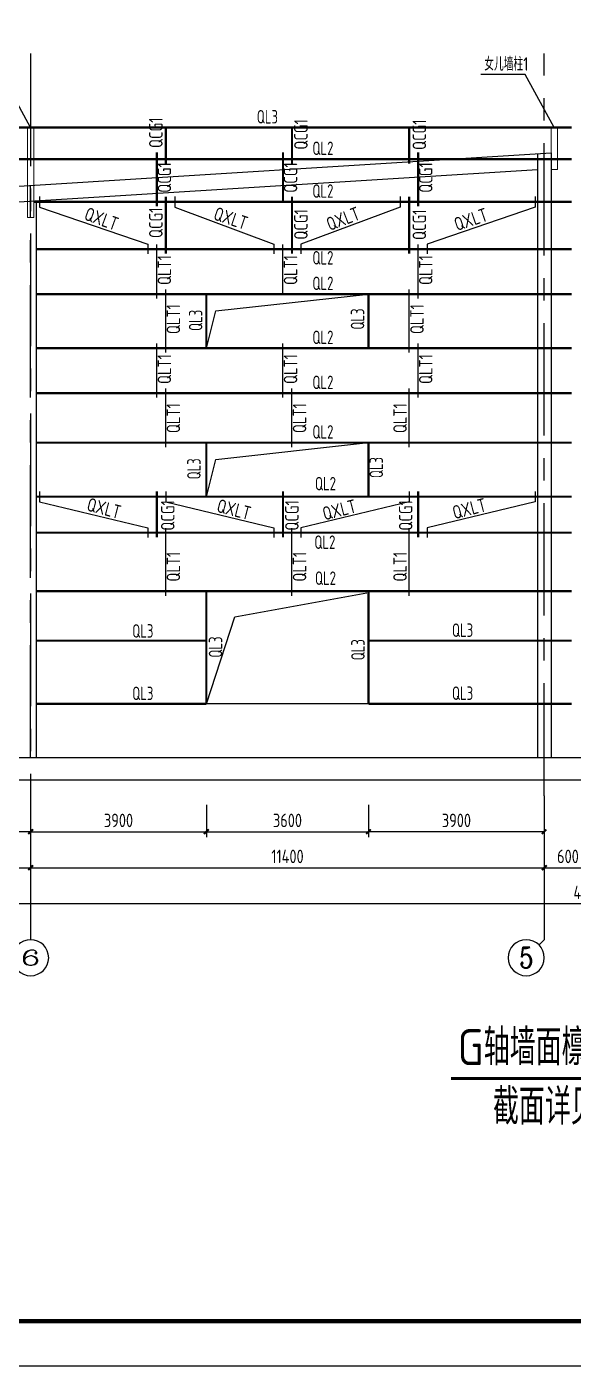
# Model space of a CAD drawing. Header units: millimetres. Extents: x 865490 to 879904, y 39442 to 44891.
# Drawn here: x 874642.9 to 874764.2, y 39450 to 39747.5 of the extents above; entities that cross this region are included whole.
import ezdxf
from ezdxf.enums import TextEntityAlignment as Align

# ---------------------------------------------------------------- set-up
doc = ezdxf.new("R2010")
doc.units = ezdxf.units.MM
doc.header["$LTSCALE"] = 1000
doc.header["$MEASUREMENT"] = 0
doc.linetypes.add('CENTER', pattern=[2, 1.25, -0.25, 0.25, -0.25])
doc.linetypes.add('DOTE', pattern=[2.42, 2, -0.2, 0.02, -0.2])
for name, color, linetype in [('1307', 7, 'Continuous'), ('1534', 7, 'Continuous'), ('AXIS', 3, 'Continuous'), ('AXIS_TEXT', 7, 'Continuous'), ('DIM', 7, 'Continuous'), ('DOTE', 1, 'DOTE'), ('M_Prof', 2, 'Continuous'), ('NUM', 7, 'Continuous'), ('标注', 7, 'Continuous'), ('梁', 4, 'Continuous'), ('檩条', 34, 'Continuous')]:
    doc.layers.add(name, color=color, linetype=linetype)
doc.layers.add('零部件', color=3, linetype='Continuous', lineweight=5)
doc.styles.add('_TCH_AXIS', font='COMPLEX', dxfattribs={"bigfont": 'GBCBIG'})
doc.styles.add('COMPLEX', font='COMPLEX')
doc.styles.add('GBHZ', font='gbenor.shx', dxfattribs={"width": 0.9, "bigfont": 'gbcbig.shx'})
doc.dimstyles.new('Y100', dxfattribs={"dimscale": 0, "dimtxt": 3, "dimasz": 0.01, "dimexe": 1.2, "dimexo": 2, "dimgap": 1, "dimtad": 1, "dimdec": 0, "dimlfac": 100, "dimzin": 0, "dimdsep": 46, "dimtxsty": 'GBHZ', "dimblk": 'DX', "dimcen": 0.09, "dimdle": 1, "dimclrd": 7, "dimclre": 7, "dimclrt": 7, "dimadec": 0, "dimazin": 0, "dimtfac": 1, "dimtdec": 0, "dimtix": 1, "dimtmove": 2, "dimatfit": 3, "dimldrblk": 'DX', "dimfxl": 0, "dimtolj": 1, "dimtzin": 0, "dimarcsym": 0})

# ---------------------------------------------------------------- blocks, each defined once
blk = doc.blocks.new('_AXISO')
blk.add_circle((0, 0), 0.5)
at = {"layer": 'AXIS_TEXT', "style": 'COMPLEX', "width": 1.041667}
blk.add_attdef('A', text='', height=0.56, dxfattribs=at).set_placement((-0.25, -0.28), (0.25, -0.28), align=Align.FIT)
blk = doc.blocks.new('DX')
at = {"color": 0, "linetype": 'ByBlock', "const_width": 40}
blk.add_lwpolyline([(-54, -51), (46, 49)], dxfattribs=at)
blk = doc.blocks.new('*D1110')
at = {"layer": 'Defpoints', "color": 0, "transparency": 16777216}
for p in [(874528.78, 39576.71), (874643.78, 39576.71), (874643.78, 39560.71)]:
    blk.add_point(p, dxfattribs=at)
at = {"layer": 'dim', "color": 7, "lineweight": -2, "transparency": 16777216}
for p, q in [((874528.78, 39574.71), (874528.78, 39559.51)), ((874643.78, 39574.71), (874643.78, 39559.51)), ((874528.79, 39560.71), (874643.77, 39560.71))]:
    blk.add_line(p, q, dxfattribs=at)
at = {"layer": 'dim', "color": 7, "lineweight": -2, "transparency": 16777216, "xscale": 0.01, "yscale": 0.01, "zscale": 0.01, "rotation": 180}
blk.add_blockref('DX', (874528.78, 39560.71), dxfattribs=at)
at = {"layer": 'dim', "color": 7, "lineweight": -2, "transparency": 16777216, "xscale": 0.01, "yscale": 0.01, "zscale": 0.01}
blk.add_blockref('DX', (874643.78, 39560.71), dxfattribs=at)
at = {"layer": 'dim', "color": 7, "transparency": 16777216, "insert": (874586.28, 39563.21), "char_height": 3, "attachment_point": 5, "style": 'GBHZ'}
blk.add_mtext('\\A1;11500', dxfattribs=at)
blk = doc.blocks.new('*D1111')
at = {"layer": 'Defpoints', "color": 0, "transparency": 16777216}
for p in [(874643.78, 39576.71), (874757.78, 39576.71), (874757.78, 39560.71)]:
    blk.add_point(p, dxfattribs=at)
at = {"layer": 'dim', "color": 7, "lineweight": -2, "transparency": 16777216}
for p, q in [((874643.78, 39574.71), (874643.78, 39559.51)), ((874757.78, 39574.71), (874757.78, 39559.51)), ((874643.79, 39560.71), (874757.77, 39560.71))]:
    blk.add_line(p, q, dxfattribs=at)
at = {"layer": 'dim', "color": 7, "lineweight": -2, "transparency": 16777216, "xscale": 0.01, "yscale": 0.01, "zscale": 0.01, "rotation": 180}
blk.add_blockref('DX', (874643.78, 39560.71), dxfattribs=at)
at = {"layer": 'dim', "color": 7, "lineweight": -2, "transparency": 16777216, "xscale": 0.01, "yscale": 0.01, "zscale": 0.01}
blk.add_blockref('DX', (874757.78, 39560.71), dxfattribs=at)
at = {"layer": 'dim', "color": 7, "transparency": 16777216, "insert": (874700.78, 39563.21), "char_height": 3, "attachment_point": 5, "style": 'GBHZ'}
blk.add_mtext('\\A1;11400', dxfattribs=at)
blk = doc.blocks.new('*D1112')
at = {"layer": 'Defpoints', "color": 0, "transparency": 16777216}
for p in [(874757.78, 39576.71), (874768.28, 39576.71), (874768.28, 39560.71)]:
    blk.add_point(p, dxfattribs=at)
at = {"layer": 'dim', "color": 7, "lineweight": -2, "transparency": 16777216}
for p, q in [((874757.78, 39574.71), (874757.78, 39559.51)), ((874768.28, 39574.71), (874768.28, 39559.51)), ((874757.79, 39560.71), (874768.27, 39560.71))]:
    blk.add_line(p, q, dxfattribs=at)
at = {"layer": 'dim', "color": 7, "lineweight": -2, "transparency": 16777216, "xscale": 0.01, "yscale": 0.01, "zscale": 0.01, "rotation": 180}
blk.add_blockref('DX', (874757.78, 39560.71), dxfattribs=at)
at = {"layer": 'dim', "color": 7, "lineweight": -2, "transparency": 16777216, "xscale": 0.01, "yscale": 0.01, "zscale": 0.01}
blk.add_blockref('DX', (874768.28, 39560.71), dxfattribs=at)
at = {"layer": 'dim', "color": 7, "transparency": 16777216, "insert": (874763.03, 39563.21), "char_height": 3, "attachment_point": 5, "style": 'GBHZ'}
blk.add_mtext('\\A1;600', dxfattribs=at)
blk = doc.blocks.new('*D1116')
at = {"layer": 'Defpoints', "color": 0, "transparency": 16777216}
for p in [(874528.78, 39576.71), (875007.78, 39576.71), (874528.78, 39552.71)]:
    blk.add_point(p, dxfattribs=at)
at = {"layer": 'dim', "color": 7, "lineweight": -2, "transparency": 16777216}
for p, q in [((874528.78, 39574.71), (874528.78, 39551.51)), ((875007.78, 39574.71), (875007.78, 39551.51)), ((875007.77, 39552.71), (874528.79, 39552.71))]:
    blk.add_line(p, q, dxfattribs=at)
at = {"layer": 'dim', "color": 7, "lineweight": -2, "transparency": 16777216, "xscale": 0.01, "yscale": 0.01, "zscale": 0.01, "rotation": 180}
blk.add_blockref('DX', (874528.78, 39552.71), dxfattribs=at)
at = {"layer": 'dim', "color": 7, "lineweight": -2, "transparency": 16777216, "xscale": 0.01, "yscale": 0.01, "zscale": 0.01}
blk.add_blockref('DX', (875007.78, 39552.71), dxfattribs=at)
at = {"layer": 'dim', "color": 7, "transparency": 16777216, "insert": (874768.28, 39555.21), "char_height": 3, "attachment_point": 5, "style": 'GBHZ'}
blk.add_mtext('\\A1;47000', dxfattribs=at)
blk = doc.blocks.new('*D1148')
at = {"layer": 'Defpoints', "color": 0, "transparency": 16777216}
for p in [(874613.78, 39576.71), (874643.78, 39576.71), (874613.78, 39568.71)]:
    blk.add_point(p, dxfattribs=at)
at = {"layer": 'dim', "color": 7, "lineweight": -2, "transparency": 16777216}
for p, q in [((874613.78, 39574.71), (874613.78, 39567.51)), ((874643.78, 39574.71), (874643.78, 39567.51)), ((874643.77, 39568.71), (874613.79, 39568.71))]:
    blk.add_line(p, q, dxfattribs=at)
at = {"layer": 'dim', "color": 7, "lineweight": -2, "transparency": 16777216, "xscale": 0.01, "yscale": 0.01, "zscale": 0.01, "rotation": 180}
blk.add_blockref('DX', (874613.78, 39568.71), dxfattribs=at)
at = {"layer": 'dim', "color": 7, "lineweight": -2, "transparency": 16777216, "xscale": 0.01, "yscale": 0.01, "zscale": 0.01}
blk.add_blockref('DX', (874643.78, 39568.71), dxfattribs=at)
at = {"layer": 'dim', "color": 7, "transparency": 16777216, "insert": (874628.78, 39571.21), "char_height": 3, "attachment_point": 5, "style": 'GBHZ'}
blk.add_mtext('\\A1;3000', dxfattribs=at)
blk = doc.blocks.new('*D1149')
at = {"layer": 'Defpoints', "color": 0, "transparency": 16777216}
for p in [(874718.78, 39576.71), (874757.78, 39576.71), (874718.78, 39568.71)]:
    blk.add_point(p, dxfattribs=at)
at = {"layer": 'dim', "color": 7, "lineweight": -2, "transparency": 16777216}
for p, q in [((874718.78, 39574.71), (874718.78, 39567.51)), ((874757.78, 39574.71), (874757.78, 39567.51)), ((874757.77, 39568.71), (874718.79, 39568.71))]:
    blk.add_line(p, q, dxfattribs=at)
at = {"layer": 'dim', "color": 7, "lineweight": -2, "transparency": 16777216, "xscale": 0.01, "yscale": 0.01, "zscale": 0.01, "rotation": 180}
blk.add_blockref('DX', (874718.78, 39568.71), dxfattribs=at)
at = {"layer": 'dim', "color": 7, "lineweight": -2, "transparency": 16777216, "xscale": 0.01, "yscale": 0.01, "zscale": 0.01}
blk.add_blockref('DX', (874757.78, 39568.71), dxfattribs=at)
at = {"layer": 'dim', "color": 7, "transparency": 16777216, "insert": (874738.28, 39571.21), "char_height": 3, "attachment_point": 5, "style": 'GBHZ'}
blk.add_mtext('\\A1;3900', dxfattribs=at)
blk = doc.blocks.new('*D1150')
at = {"layer": 'Defpoints', "color": 0, "transparency": 16777216}
for p in [(874682.78, 39576.71), (874718.78, 39576.71), (874718.78, 39568.71)]:
    blk.add_point(p, dxfattribs=at)
at = {"layer": 'dim', "color": 7, "lineweight": -2, "transparency": 16777216}
for p, q in [((874682.78, 39574.71), (874682.78, 39567.51)), ((874718.78, 39574.71), (874718.78, 39567.51)), ((874682.79, 39568.71), (874718.77, 39568.71))]:
    blk.add_line(p, q, dxfattribs=at)
at = {"layer": 'dim', "color": 7, "lineweight": -2, "transparency": 16777216, "xscale": 0.01, "yscale": 0.01, "zscale": 0.01, "rotation": 180}
blk.add_blockref('DX', (874682.78, 39568.71), dxfattribs=at)
at = {"layer": 'dim', "color": 7, "lineweight": -2, "transparency": 16777216, "xscale": 0.01, "yscale": 0.01, "zscale": 0.01}
blk.add_blockref('DX', (874718.78, 39568.71), dxfattribs=at)
at = {"layer": 'dim', "color": 7, "transparency": 16777216, "insert": (874700.78, 39571.21), "char_height": 3, "attachment_point": 5, "style": 'GBHZ'}
blk.add_mtext('\\A1;3600', dxfattribs=at)
blk = doc.blocks.new('*D1151')
at = {"layer": 'Defpoints', "color": 0, "transparency": 16777216}
for p in [(874643.78, 39576.71), (874682.78, 39576.71), (874682.78, 39568.71)]:
    blk.add_point(p, dxfattribs=at)
at = {"layer": 'dim', "color": 7, "lineweight": -2, "transparency": 16777216}
for p, q in [((874643.78, 39574.71), (874643.78, 39567.51)), ((874682.78, 39574.71), (874682.78, 39567.51)), ((874643.79, 39568.71), (874682.77, 39568.71))]:
    blk.add_line(p, q, dxfattribs=at)
at = {"layer": 'dim', "color": 7, "lineweight": -2, "transparency": 16777216, "xscale": 0.01, "yscale": 0.01, "zscale": 0.01, "rotation": 180}
blk.add_blockref('DX', (874643.78, 39568.71), dxfattribs=at)
at = {"layer": 'dim', "color": 7, "lineweight": -2, "transparency": 16777216, "xscale": 0.01, "yscale": 0.01, "zscale": 0.01}
blk.add_blockref('DX', (874682.78, 39568.71), dxfattribs=at)
at = {"layer": 'dim', "color": 7, "transparency": 16777216, "insert": (874663.28, 39571.21), "char_height": 3, "attachment_point": 5, "style": 'GBHZ'}
blk.add_mtext('\\A1;3900', dxfattribs=at)

msp = doc.modelspace()

# ---------------------------------------------------------------- linework, layer by layer
msp.add_line((875254.672, 39449.955), (874413.672, 39449.955))
at = {"color": 0, "const_width": 1}
msp.add_lwpolyline([(875244.672, 39459.955), (874438.672, 39459.955), (874438.672, 40033.955), (875244.672, 40033.955)], close=True, dxfattribs=at)
at = {"const_width": 0.667}
msp.add_lwpolyline([(874737.056, 39513.838), (874792.884, 39513.838)], dxfattribs=at)
at = {"layer": 'AXIS', "color": 0}
for p, q in [((874643.779, 39576.707), (874643.779, 39544.707)), ((874757.779, 39576.707), (874757.779, 39544.707)), ((874756.607, 39543.536), (874757.779, 39544.707))]:
    msp.add_line(p, q, dxfattribs=at)
at = {"layer": 'DOTE', "linetype": 'CENTER', "ltscale": 0.02}
for p, q in [((874643.779, 39741.589), (874643.779, 39576.707)), ((874757.779, 39576.707), (874757.779, 39741.589)), ((874643.779, 39585.137), (874643.779, 39712.318))]:
    msp.add_line(p, q, dxfattribs=at)
at = {"layer": 'M_Prof'}
for p, q in [((874528.779, 39705.137), (874759.279, 39719.53)), ((874756.279, 39719.343), (874756.279, 39585.137)), ((874759.279, 39719.53), (874759.279, 39585.137)), ((874531.779, 39701.817), (874756.279, 39715.836)), ((874645.029, 39708.873), (874645.029, 39585.137)), ((875018.858, 39585.137), (874527.126, 39585.137)), ((874644.779, 39585.137), (874642.779, 39585.137)), ((874759.279, 39585.137), (874756.279, 39585.137)), ((875018.858, 39580.137), (874527.126, 39580.137))]:
    msp.add_line(p, q, dxfattribs=at)
at = {"layer": '标注'}
msp.add_line((874718.779, 39597.137), (874682.779, 39597.137), dxfattribs=at)
at = {"layer": '梁'}
for p, q in [((874643.779, 39725.137), (874637.367, 39736.921)), ((874753.567, 39736.921), (874743.687, 39736.921)), ((874759.979, 39725.137), (874753.567, 39736.921))]:
    msp.add_line(p, q, dxfattribs=at)
at = {"layer": '檩条', "color": 4}
for p, q in [((874673.779, 39725.137), (874673.779, 39719.463)), ((874701.779, 39725.137), (874701.779, 39719.463)), ((874727.779, 39725.137), (874727.779, 39719.463)), ((874673.779, 39709.637), (874673.779, 39699.463)), ((874701.779, 39709.637), (874701.779, 39699.463)), ((874727.779, 39709.637), (874727.779, 39699.463)), ((874671.779, 39687.137), (874671.779, 39699.138)), ((874699.779, 39688.138), (874699.779, 39699.138)), ((874729.779, 39687.137), (874729.779, 39699.138)), ((874673.779, 39675.138), (874673.779, 39689.138)), ((874684.897, 39684.39), (874718.779, 39688.138)), ((874727.779, 39675.138), (874727.779, 39689.138)), ((874682.779, 39676.138), (874684.897, 39684.39)), ((874671.779, 39665.137), (874671.779, 39677.138)), ((874699.779, 39665.137), (874699.779, 39677.138)), ((874729.779, 39665.137), (874729.779, 39677.138)), ((874673.779, 39654.137), (874673.779, 39667.137)), ((874701.779, 39654.137), (874701.779, 39667.137)), ((874727.779, 39654.137), (874727.779, 39667.137)), ((874684.897, 39651.389), (874718.779, 39655.137)), ((874682.779, 39643.137), (874684.897, 39651.389)), ((874671.779, 39644.137), (874671.779, 39636.462)), ((874699.779, 39644.137), (874699.779, 39636.462)), ((874729.779, 39644.137), (874729.779, 39636.462)), ((874673.779, 39621.137), (874673.779, 39636.137)), ((874701.779, 39621.137), (874701.779, 39636.137)), ((874727.779, 39621.137), (874727.779, 39636.137)), ((874689.122, 39616.456), (874718.379, 39621.737)), ((874682.779, 39597.137), (874689.122, 39616.456))]:
    msp.add_line(p, q, dxfattribs=at)
at = {"layer": '檩条', "color": 4, "linetype": 'ByBlock'}
for p, q in [((874645.779, 39709.812), (874645.779, 39707.462)), ((874675.779, 39709.812), (874675.779, 39707.462)), ((874725.779, 39709.812), (874725.779, 39707.462)), ((874755.779, 39709.812), (874755.779, 39707.462)), ((874645.779, 39707.462), (874669.779, 39699.208)), ((874675.779, 39707.462), (874697.779, 39699.208)), ((874725.779, 39707.462), (874703.779, 39699.208)), ((874755.779, 39707.462), (874731.779, 39699.208)), ((874669.779, 39699.208), (874669.779, 39697.068)), ((874697.779, 39699.208), (874697.779, 39697.068)), ((874703.779, 39699.208), (874703.779, 39697.068)), ((874731.779, 39699.208), (874731.779, 39697.068)), ((874645.779, 39644.312), (874645.779, 39641.962)), ((874673.779, 39644.312), (874673.779, 39641.962)), ((874727.779, 39644.312), (874727.779, 39641.962)), ((874755.779, 39644.312), (874755.779, 39641.962)), ((874645.779, 39641.962), (874669.779, 39636.207)), ((874673.779, 39641.962), (874697.779, 39636.207)), ((874727.779, 39641.962), (874703.779, 39636.207)), ((874755.779, 39641.962), (874731.779, 39636.207)), ((874669.779, 39636.207), (874669.779, 39634.067)), ((874697.779, 39636.207), (874697.779, 39634.067)), ((874703.779, 39636.207), (874703.779, 39634.067)), ((874731.779, 39636.207), (874731.779, 39634.067))]:
    msp.add_line(p, q, dxfattribs=at)
at = {"layer": '檩条', "color": 4, "const_width": 0.5}
for points in [[(874524.279, 39725.137), (874643.079, 39725.137)], [(874646.179, 39725.137), (874524.279, 39725.137)], [(874763.856, 39725.137), (874644.479, 39725.137)], [(874673.779, 39725.137), (874673.779, 39717.138)], [(874701.779, 39725.137), (874701.779, 39717.138)], [(874727.779, 39725.137), (874727.779, 39717.138)], [(874646.179, 39718.138), (874524.279, 39718.138)], [(874763.856, 39718.138), (874644.479, 39718.138)], [(874671.779, 39707.636), (874671.779, 39719.637)], [(874699.779, 39708.637), (874699.779, 39719.637)], [(874729.779, 39707.636), (874729.779, 39719.637)], [(874763.856, 39708.637), (874644.479, 39708.637)], [(874673.779, 39709.811), (874673.779, 39697.138)], [(874701.779, 39709.811), (874701.779, 39697.138)], [(874727.779, 39709.811), (874727.779, 39697.138)], [(874763.856, 39698.138), (874645.029, 39698.138)], [(874763.856, 39688.138), (874645.029, 39688.138)], [(874682.779, 39676.138), (874682.779, 39688.138)], [(874718.779, 39676.138), (874718.779, 39688.138)], [(874763.856, 39676.138), (874645.029, 39676.138)], [(874763.856, 39666.137), (874645.029, 39666.137)], [(874763.856, 39655.137), (874645.029, 39655.137)], [(874682.779, 39643.137), (874682.779, 39655.137)], [(874718.779, 39643.137), (874718.779, 39655.137)], [(874763.856, 39643.137), (874645.029, 39643.137)], [(874671.779, 39644.311), (874671.779, 39634.137)], [(874699.779, 39644.311), (874699.779, 39634.137)], [(874729.779, 39644.311), (874729.779, 39634.137)], [(874763.856, 39635.137), (874645.029, 39635.137)], [(874763.856, 39622.137), (874645.029, 39622.137)], [(874682.779, 39597.137), (874682.779, 39622.137)], [(874718.779, 39597.137), (874718.779, 39622.137)], [(874682.779, 39611.137), (874645.029, 39611.137)], [(874763.856, 39611.137), (874718.779, 39611.137)]]:
    msp.add_lwpolyline(points, dxfattribs=at)
at = {"layer": '檩条', "color": 4, "linetype": 'ByBlock', "const_width": 0.5}
for points in [[(874682.779, 39597.137), (874645.029, 39597.137)], [(874763.856, 39597.137), (874718.779, 39597.137)]]:
    msp.add_lwpolyline(points, dxfattribs=at)
at = {"layer": '零部件'}
for points in [[(874643.079, 39705.158), (874644.479, 39705.158), (874644.479, 39725.137), (874643.079, 39725.137)], [(874760.679, 39715.831), (874759.279, 39715.831), (874759.279, 39725.137), (874760.679, 39725.137)]]:
    msp.add_lwpolyline(points, close=True, dxfattribs=at)

# ---------------------------------------------------------------- block references
at = {"layer": 'AXIS', "color": 0}
ref = msp.add_blockref('_AXISO', (874643.779, 39540.707), dxfattribs=dict(at, xscale=-8, yscale=8, zscale=8))
ref.add_attrib('A', '6', dxfattribs={"layer": 'AXIS_TEXT', "color": 0, "height": 3.284, "style": '_TCH_AXIS', "width": 2.071429}).set_placement((874641.511, 39539.065), (874646.047, 39539.065), align=Align.FIT)
ref = msp.add_blockref('_AXISO', (874753.779, 39540.707), dxfattribs=dict(at, xscale=-8, yscale=8, zscale=8))
ref.add_attrib('A', '5', dxfattribs={"layer": 'AXIS_TEXT', "color": 0, "height": 4.659, "style": '_TCH_AXIS'}).set_placement((874752.226, 39538.377), (874755.332, 39538.377), align=Align.FIT)

# ---------------------------------------------------------------- texts
at = {"layer": '1307', "style": 'GBHZ'}
for s, rotation, width, p in [('QCG1', 90, 0.9, (874673.063, 39720.593)), ('QCG1', 90, 0.9, (874705.262, 39720.234)), ('QCG1', 90, 0.9, (874731.552, 39720.159)), ('QCG1', 90, 0.9, (874674.961, 39710.659)), ('QCG1', 90, 0.9, (874702.961, 39710.659)), ('QCG1', 90, 0.9, (874732.961, 39710.659)), ('QXLT', 340.07762, 0.9, (874655.438, 39704.737)), ('QCG1', 90, 0.9, (874673.063, 39700.593)), ('QXLT', 341.41801, 0.9, (874684.138, 39704.758)), ('QCG1', 90, 0.9, (874705.262, 39700.234)), ('QXLT', 21.23485, 0.9, (874710.156, 39702.11)), ('QCG1', 90, 0.9, (874731.552, 39700.159)), ('QXLT', 18.6527, 0.9, (874738.397, 39702.105)), ('QLT1', 90, 0.9, (874674.961, 39690.16)), ('QLT1', 90, 0.9, (874702.961, 39690.16)), ('QLT1', 90, 0.9, (874732.961, 39690.16)), ('QLT1', 90, 0.9, (874676.961, 39679.259)), ('QL3', 90, 0.8, (874681.9, 39679.96)), ('QL3', 90, 0.8, (874717.831, 39680.254)), ('QLT1', 90, 0.9, (874731.023, 39679.259)), ('QLT1', 90, 0.9, (874674.961, 39668.16)), ('QLT1', 90, 0.9, (874702.961, 39668.16)), ('QLT1', 90, 0.9, (874732.961, 39668.16)), ('QLT1', 90, 0.9, (874676.961, 39657.258)), ('QLT1', 90, 0.9, (874704.961, 39657.258)), ('QLT1', 90, 0.9, (874727.263, 39657.258)), ('QL3', 90, 0.8, (874721.992, 39647.253)), ('QL3', 90, 0.8, (874681.514, 39646.959)), ('QXLT', 345.40617, 0.9, (874656.031, 39640.073)), ('QXLT', 14.59383, 0.9, (874737.863, 39638.077)), ('QCG1', 90, 0.9, (874675.71, 39635.575)), ('QXLT', 345.69956, 0.9, (874684.876, 39639.784)), ('QCG1', 90, 0.9, (874703.262, 39635.575)), ('QXLT', 14.30044, 0.9, (874709.007, 39637.828)), ('QCG1', 90, 0.9, (874728.514, 39635.575)), ('QLT1', 90, 0.9, (874676.961, 39624.258)), ('QLT1', 90, 0.9, (874704.961, 39624.258)), ('QLT1', 90, 0.9, (874727.263, 39624.258)), ('QL3', 90, 0.8, (874686.311, 39607.379)), ('QL3', 90, 0.8, (874717.926, 39606.781))]:
    msp.add_text(s, height=3, rotation=rotation, dxfattribs=dict(at, width=width)).set_placement(p)
at = {"layer": '1307', "style": 'GBHZ', "width": 0.8}
for s, p in [('QL3', (874693.974, 39726.042)), ('QL2', (874706.324, 39719.033)), ('QL2', (874706.324, 39709.532)), ('QL2', (874706.324, 39694.706)), ('QL2', (874706.324, 39689.033)), ('QL2', (874706.324, 39677.033)), ('QL2', (874706.324, 39667.032)), ('QL2', (874706.324, 39656.032)), ('QL2', (874706.889, 39644.534)), ('QL2', (874706.761, 39631.527)), ('QL2', (874706.889, 39623.534)), ('QL3', (874666.323, 39611.807)), ('QL3', (874737.295, 39611.973)), ('QL3', (874666.323, 39597.939)), ('QL3', (874737.295, 39597.973))]:
    msp.add_text(s, height=3, dxfattribs=at).set_placement(p)
at = {"layer": '1534', "style": 'GBHZ', "width": 0.9}
msp.add_text('女儿墙柱1', height=3, dxfattribs=at).set_placement((874744.46, 39737.776))
at = {"layer": 'NUM', "style": 'GBHZ'}
for s, p in [('G轴墙面檩条布置图', (874738.55, 39516.832)), ('截面详见08图', (874746.378, 39503.613))]:
    msp.add_text(s, height=8, dxfattribs=at).set_placement(p)

# ---------------------------------------------------------------- dimensions: what is measured, and where the dimension line sits
at = {"layer": 'dim'}
for base, p1, p2, picture, middle in [((874643.779, 39560.707), (874528.779, 39576.707), (874643.779, 39576.707), '*D1110', (874586.279, 39563.207)), ((874757.779, 39560.707), (874643.779, 39576.707), (874757.779, 39576.707), '*D1111', (874700.779, 39563.207)), ((874682.779, 39568.707), (874643.779, 39576.707), (874682.779, 39576.707), '*D1151', (874663.279, 39571.207)), ((874718.779, 39568.707), (874682.779, 39576.707), (874718.779, 39576.707), '*D1150', (874700.779, 39571.207))]:
    dim = msp.add_linear_dim(base=base, p1=p1, p2=p2, dimstyle='Y100', override={"dimscale": 1}, dxfattribs=at)
    dim.commit()
    dim.dimension.update_dxf_attribs({"geometry": picture, "text_midpoint": middle})
for base, p1, p2, text, picture, middle in [((874528.779, 39552.707), (875007.779, 39576.707), (874528.779, 39576.707), '47000', '*D1116', (874768.279, 39555.207)), ((874768.279, 39560.707), (874757.779, 39576.707), (874768.279, 39576.707), '600', '*D1112', (874763.029, 39563.207))]:
    dim = msp.add_linear_dim(base=base, p1=p1, p2=p2, text=text, dimstyle='Y100', override={"dimscale": 1}, dxfattribs=at)
    dim.commit()
    dim.dimension.update_dxf_attribs({"geometry": picture, "text_midpoint": middle})
for base, p1, p2, picture, middle in [((874613.779, 39568.707), (874643.779, 39576.707), (874613.779, 39576.707), '*D1148', (874628.779, 39571.207)), ((874718.779, 39568.707), (874757.779, 39576.707), (874718.779, 39576.707), '*D1149', (874738.279, 39571.207))]:
    dim = msp.add_linear_dim(base=base, p1=p1, p2=p2, angle=180, dimstyle='Y100', override={"dimscale": 1}, dxfattribs=at)
    dim.commit()
    dim.dimension.update_dxf_attribs({"geometry": picture, "text_midpoint": middle})

doc.saveas('drawing.dxf')
